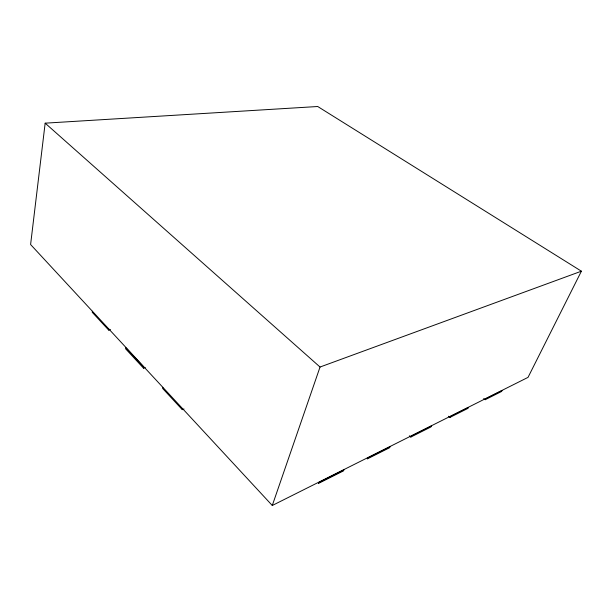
<?xml version="1.0" encoding="UTF-8"?>
<svg xmlns="http://www.w3.org/2000/svg" width="612" height="612" viewBox="0 0 612 612"><rect width="100%" height="100%" fill="white"/><g stroke="black" fill="none" stroke-linecap="round" stroke-linejoin="round"><path stroke-width="0.92" d="M45.158 123.165L30.6 244.532L272.279 505.489L528.026 377.375L581.4 271.192L317.72 106.511L45.158 123.165L320.038 367.032L581.4 271.192M92.397 311.263L92.228 312.288L108.676 330.075L110.52 329.593M108.676 330.075L108.86 329.042M143.499 368.149L143.721 367.101L125.751 347.692L125.544 348.733L143.499 368.149L145.296 367.605M162.83 387.32L162.585 388.375L182.269 409.65L184.044 409.015M182.269 409.65L182.529 408.587M272.279 505.489L320.038 367.032M410.805 437.067L411.226 436.096L431.292 426.036L430.863 426.992L410.805 437.067L409.374 435.813M449.904 417.43L450.333 416.489L468.417 407.431L467.981 408.349L449.904 417.43L448.443 416.221M485.186 399.713L485.614 398.81L502.001 390.594L501.565 391.481L485.186 399.713L483.702 398.542M318.783 482.432L318.385 483.48L343.531 470.858L343.936 469.825L318.783 482.432M367.651 457.937L367.238 458.946L389.622 447.701L390.043 446.714L367.651 457.937"/></g></svg>
